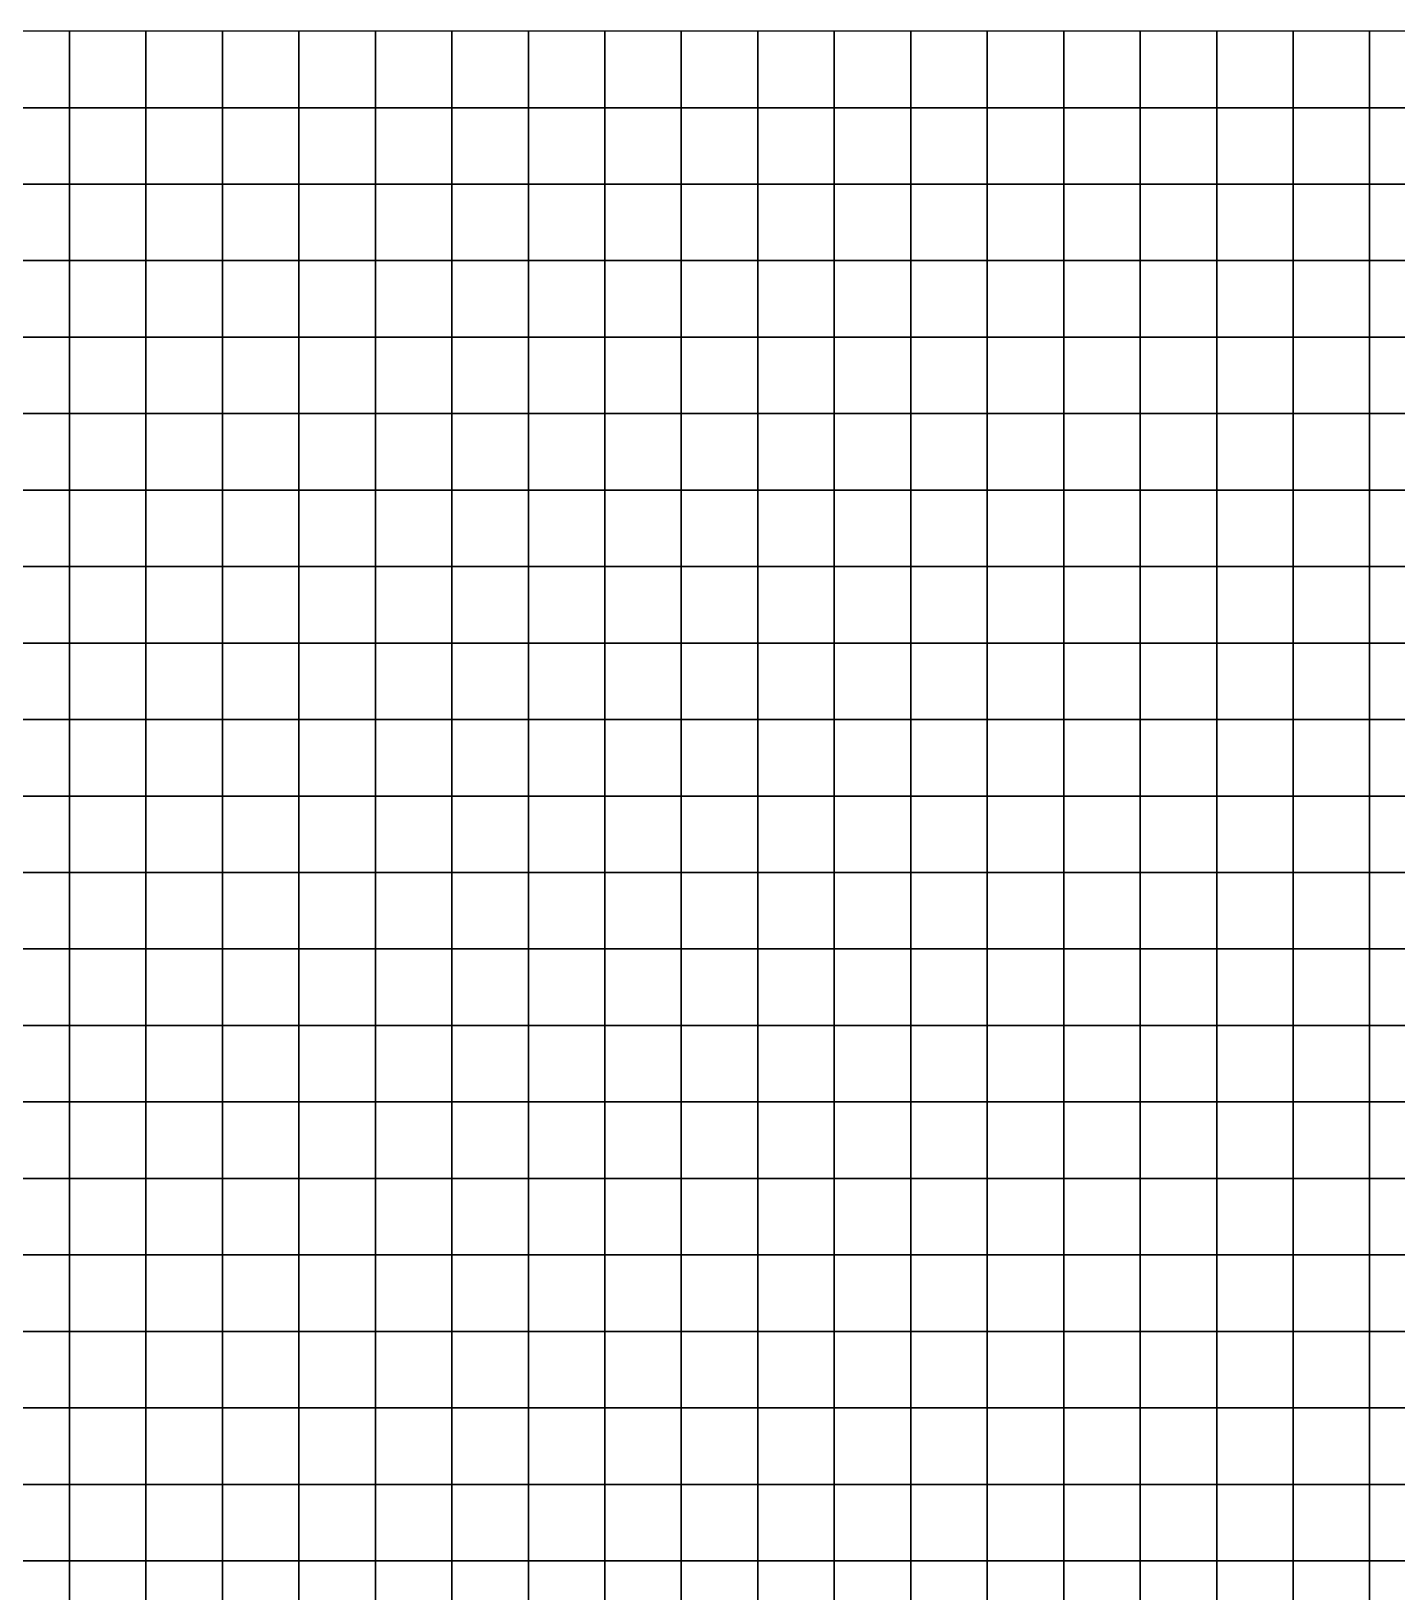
# Model space of a CAD drawing. Header units: metres. Extents: x 0 to 700, y 0 to 800.
# Drawn here: x 345 to 523.5, y 596 to 800 of the extents above; entities that cross this region are included whole.
import ezdxf

# ---------------------------------------------------------------- set-up
doc = ezdxf.new("R2010")
doc.units = ezdxf.units.M

msp = doc.modelspace()

# ---------------------------------------------------------------- linework, layer by layer
at = {"layer": 'C2'}
for points in [[(340, 790, -332), (350, 790, -331.45), (350, 800, -333.58), (340, 800, -333.9)], [(350, 790, -331.45), (360, 790, -330.76), (360, 800, -333.17), (350, 800, -333.58)], [(360, 790, -330.76), (370, 790, -329.85), (370, 800, -332.64), (360, 800, -333.17)], [(370, 790, -329.85), (380, 790, -329.48), (380, 800, -332.41), (370, 800, -332.64)], [(380, 790, -329.48), (390, 790, -329.3), (390, 800, -332.31), (380, 800, -332.41)], [(390, 790, -329.3), (400, 790, -328.68), (400, 800, -331.77), (390, 800, -332.31)], [(400, 790, -328.68), (410, 790, -327.88), (410, 800, -331.11), (400, 800, -331.77)], [(410, 790, -327.88), (420, 790, -326.31), (420, 800, -329.89), (410, 800, -331.11)], [(420, 790, -326.31), (430, 790, -325.95), (430, 800, -329.63), (420, 800, -329.89)], [(430, 790, -325.95), (440, 790, -326.73), (440, 800, -330.22), (430, 800, -329.63)], [(440, 790, -326.73), (450, 790, -327.62), (450, 800, -331.1), (440, 800, -330.22)], [(450, 790, -327.62), (460, 790, -328.19), (460, 800, -331.76), (450, 800, -331.1)], [(460, 790, -328.19), (470, 790, -328.55), (470, 800, -332.22), (460, 800, -331.76)], [(470, 790, -328.55), (480, 790, -329.11), (480, 800, -332.62), (470, 800, -332.22)], [(480, 790, -329.11), (490, 790, -330.81), (490, 800, -333.79), (480, 800, -332.62)], [(490, 790, -330.81), (500, 790, -331.58), (500, 800, -334.22), (490, 800, -333.79)], [(500, 790, -331.58), (510, 790, -331.26), (510, 800, -333.76), (500, 800, -334.22)], [(510, 790, -331.26), (520, 790, -330.32), (520, 800, -332.9), (510, 800, -333.76)], [(520, 790, -330.32), (530, 790, -330.41), (530, 800, -332.89), (520, 800, -332.9)], [(340, 780, -330.03), (350, 780, -329.4), (350, 790, -331.45), (340, 790, -332)], [(350, 780, -329.4), (360, 780, -328.64), (360, 790, -330.76), (350, 790, -331.45)], [(360, 780, -328.64), (370, 780, -327.36), (370, 790, -329.85), (360, 790, -330.76)], [(370, 780, -327.36), (380, 780, -327.02), (380, 790, -329.48), (370, 790, -329.85)], [(380, 780, -327.02), (390, 780, -326.97), (390, 790, -329.3), (380, 790, -329.48)], [(390, 780, -326.97), (400, 780, -326.45), (400, 790, -328.68), (390, 790, -329.3)], [(400, 780, -326.45), (410, 780, -325.71), (410, 790, -327.88), (400, 790, -328.68)], [(410, 780, -325.71), (420, 780, -323.69), (420, 790, -326.31), (410, 790, -327.88)], [(420, 780, -323.69), (430, 780, -323.27), (430, 790, -325.95), (420, 790, -326.31)], [(430, 780, -323.27), (440, 780, -324.29), (440, 790, -326.73), (430, 790, -325.95)], [(440, 780, -324.29), (450, 780, -324.95), (450, 790, -327.62), (440, 790, -326.73)], [(450, 780, -324.95), (460, 780, -325.27), (460, 790, -328.19), (450, 790, -327.62)], [(460, 780, -325.27), (470, 780, -325.44), (470, 790, -328.55), (460, 790, -328.19)], [(470, 780, -325.44), (480, 780, -325.98), (480, 790, -329.11), (470, 790, -328.55)], [(480, 780, -325.98), (490, 780, -328.22), (490, 790, -330.81), (480, 790, -329.11)], [(490, 780, -328.22), (500, 780, -329.13), (500, 790, -331.58), (490, 790, -330.81)], [(500, 780, -329.13), (510, 780, -328.96), (510, 790, -331.26), (500, 790, -331.58)], [(510, 780, -328.96), (520, 780, -328.15), (520, 790, -330.32), (510, 790, -331.26)], [(520, 780, -328.15), (530, 780, -328.39), (530, 790, -330.41), (520, 790, -330.32)], [(340, 770, -327.87), (350, 770, -327.08), (350, 780, -329.4), (340, 780, -330.03)], [(350, 770, -327.08), (360, 770, -326.12), (360, 780, -328.64), (350, 780, -329.4)], [(360, 770, -326.12), (370, 770, -324.51), (370, 780, -327.36), (360, 780, -328.64)], [(370, 770, -324.51), (380, 770, -324.05), (380, 780, -327.02), (370, 780, -327.36)], [(380, 770, -324.05), (390, 770, -323.95), (390, 780, -326.97), (380, 780, -327.02)], [(390, 770, -323.95), (400, 770, -323.4), (400, 780, -326.45), (390, 780, -326.97)], [(400, 770, -323.4), (410, 770, -322.57), (410, 780, -325.71), (400, 780, -326.45)], [(410, 770, -322.57), (420, 770, -320.2), (420, 780, -323.69), (410, 780, -325.71)], [(420, 770, -320.2), (430, 770, -319.71), (430, 780, -323.27), (420, 780, -323.69)], [(430, 770, -319.71), (440, 770, -320.86), (440, 780, -324.29), (430, 780, -323.27)], [(440, 770, -320.86), (450, 770, -321.42), (450, 780, -324.95), (440, 780, -324.29)], [(450, 770, -321.42), (460, 770, -321.59), (460, 780, -325.27), (450, 780, -324.95)], [(460, 770, -321.59), (470, 770, -321.56), (470, 780, -325.44), (460, 780, -325.27)], [(470, 770, -321.56), (480, 770, -322.19), (480, 780, -325.98), (470, 780, -325.44)], [(480, 770, -322.19), (490, 770, -324.9), (490, 780, -328.22), (480, 780, -325.98)], [(490, 770, -324.9), (500, 770, -326.03), (500, 780, -329.13), (490, 780, -328.22)], [(500, 770, -326.03), (510, 770, -325.92), (510, 780, -328.96), (500, 780, -329.13)], [(510, 770, -325.92), (520, 770, -324.96), (520, 780, -328.15), (510, 780, -328.96)], [(520, 770, -324.96), (530, 770, -325.2), (530, 780, -328.39), (520, 780, -328.15)], [(340, 760, -325.46), (350, 760, -324.46), (350, 770, -327.08), (340, 770, -327.87)], [(350, 760, -324.46), (360, 760, -323.25), (360, 770, -326.12), (350, 770, -327.08)], [(360, 760, -323.25), (370, 760, -321.33), (370, 770, -324.51), (360, 770, -326.12)], [(370, 760, -321.33), (380, 760, -320.66), (380, 770, -324.05), (370, 770, -324.51)], [(380, 760, -320.66), (390, 760, -320.34), (390, 770, -323.95), (380, 770, -324.05)], [(390, 760, -320.34), (400, 760, -319.63), (400, 770, -323.4), (390, 770, -323.95)], [(400, 760, -319.63), (410, 760, -318.67), (410, 770, -322.57), (400, 770, -323.4)], [(410, 760, -318.67), (420, 760, -316.09), (420, 770, -320.2), (410, 770, -322.57)], [(420, 760, -316.09), (430, 760, -315.53), (430, 770, -319.71), (420, 770, -320.2)], [(430, 760, -315.53), (440, 760, -316.73), (440, 770, -320.86), (430, 770, -319.71)], [(440, 760, -316.73), (450, 760, -317.24), (450, 770, -321.42), (440, 770, -320.86)], [(450, 760, -317.24), (460, 760, -317.4), (460, 770, -321.59), (450, 770, -321.42)], [(460, 760, -317.4), (470, 760, -317.35), (470, 770, -321.56), (460, 770, -321.59)], [(470, 760, -317.35), (480, 760, -318.14), (480, 770, -322.19), (470, 770, -321.56)], [(480, 760, -318.14), (490, 760, -321.25), (490, 770, -324.9), (480, 770, -322.19)], [(490, 760, -321.25), (500, 760, -322.62), (500, 770, -326.03), (490, 770, -324.9)], [(500, 760, -322.62), (510, 760, -322.57), (510, 770, -325.92), (500, 770, -326.03)], [(510, 760, -322.57), (520, 760, -321.47), (520, 770, -324.96), (510, 770, -325.92)], [(520, 760, -321.47), (530, 760, -321.68), (530, 770, -325.2), (520, 770, -324.96)], [(340, 750, -323.56), (350, 750, -322.53), (350, 760, -324.46), (340, 760, -325.46)], [(350, 750, -322.53), (360, 750, -321.33), (360, 760, -323.25), (350, 760, -324.46)], [(360, 750, -321.33), (370, 750, -319.36), (370, 760, -321.33), (360, 760, -323.25)], [(370, 750, -319.36), (380, 750, -318.61), (380, 760, -320.66), (370, 760, -321.33)], [(380, 750, -318.61), (390, 750, -318.1), (390, 760, -320.34), (380, 760, -320.66)], [(390, 750, -318.1), (400, 750, -317.32), (400, 760, -319.63), (390, 760, -320.34)], [(400, 750, -317.32), (410, 750, -316.43), (410, 760, -318.67), (400, 760, -319.63)], [(410, 750, -316.43), (420, 750, -314.2), (420, 760, -316.09), (410, 760, -318.67)], [(420, 750, -314.2), (430, 750, -313.68), (430, 760, -315.53), (420, 760, -316.09)], [(430, 750, -313.68), (440, 750, -314.81), (440, 760, -316.73), (430, 760, -315.53)], [(440, 750, -314.81), (450, 750, -315.18), (450, 760, -317.24), (440, 760, -316.73)], [(450, 750, -315.18), (460, 750, -315.36), (460, 760, -317.4), (450, 760, -317.24)], [(460, 750, -315.36), (470, 750, -315.47), (470, 760, -317.35), (460, 760, -317.4)], [(470, 750, -315.47), (480, 750, -316.32), (480, 760, -318.14), (470, 760, -317.35)], [(480, 750, -316.32), (490, 750, -319.14), (490, 760, -321.25), (480, 760, -318.14)], [(490, 750, -319.14), (500, 750, -320.45), (500, 760, -322.62), (490, 760, -321.25)], [(500, 750, -320.45), (510, 750, -320.41), (510, 760, -322.57), (500, 760, -322.62)], [(510, 750, -320.41), (520, 750, -319.37), (520, 760, -321.47), (510, 760, -322.57)], [(520, 750, -319.37), (530, 750, -319.5), (530, 760, -321.68), (520, 760, -321.47)], [(340, 740, -322.03), (350, 740, -321.19), (350, 750, -322.53), (340, 750, -323.56)], [(350, 740, -321.19), (360, 740, -320.17), (360, 750, -321.33), (350, 750, -322.53)], [(360, 740, -320.17), (370, 740, -318.44), (370, 750, -319.36), (360, 750, -321.33)], [(370, 740, -318.44), (380, 740, -317.85), (380, 750, -318.61), (370, 750, -319.36)], [(380, 740, -317.85), (390, 740, -317.4), (390, 750, -318.1), (380, 750, -318.61)], [(390, 740, -317.4), (400, 740, -316.78), (400, 750, -317.32), (390, 750, -318.1)], [(400, 740, -316.78), (410, 740, -316.02), (410, 750, -316.43), (400, 750, -317.32)], [(410, 740, -316.02), (420, 740, -314), (420, 750, -314.2), (410, 750, -316.43)], [(420, 740, -314), (430, 740, -313.5), (430, 750, -313.68), (420, 750, -314.2)], [(430, 740, -313.5), (440, 740, -314.36), (440, 750, -314.81), (430, 750, -313.68)], [(440, 740, -314.36), (450, 740, -314.48), (450, 750, -315.18), (440, 750, -314.81)], [(450, 740, -314.48), (460, 740, -314.5), (460, 750, -315.36), (450, 750, -315.18)], [(460, 740, -314.5), (470, 740, -314.55), (470, 750, -315.47), (460, 750, -315.36)], [(470, 740, -314.55), (480, 740, -315.24), (480, 750, -316.32), (470, 750, -315.47)], [(480, 740, -315.24), (490, 740, -317.75), (490, 750, -319.14), (480, 750, -316.32)], [(490, 740, -317.75), (500, 740, -318.85), (500, 750, -320.45), (490, 750, -319.14)], [(500, 740, -318.85), (510, 740, -318.77), (510, 750, -320.41), (500, 750, -320.45)], [(510, 740, -318.77), (520, 740, -317.63), (520, 750, -319.37), (510, 750, -320.41)], [(520, 740, -317.63), (530, 740, -317.6), (530, 750, -319.5), (520, 750, -319.37)], [(340, 730, -320.52), (350, 730, -319.99), (350, 740, -321.19), (340, 740, -322.03)], [(350, 730, -319.99), (360, 730, -319.3), (360, 740, -320.17), (350, 740, -321.19)], [(360, 730, -319.3), (370, 730, -317.84), (370, 740, -318.44), (360, 740, -320.17)], [(370, 730, -317.84), (380, 730, -317.48), (380, 740, -317.85), (370, 740, -318.44)], [(380, 730, -317.48), (390, 730, -317.26), (390, 740, -317.4), (380, 740, -317.85)], [(390, 730, -317.26), (400, 730, -316.89), (400, 740, -316.78), (390, 740, -317.4)], [(400, 730, -316.89), (410, 730, -316.36), (410, 740, -316.02), (400, 740, -316.78)], [(410, 730, -316.36), (420, 730, -314.45), (420, 740, -314), (410, 740, -316.02)], [(420, 730, -314.45), (430, 730, -314.02), (430, 740, -313.5), (420, 740, -314)], [(430, 730, -314.02), (440, 730, -314.74), (440, 740, -314.36), (430, 740, -313.5)], [(440, 730, -314.74), (450, 730, -314.61), (450, 740, -314.48), (440, 740, -314.36)], [(450, 730, -314.61), (460, 730, -314.44), (460, 740, -314.5), (450, 740, -314.48)], [(460, 730, -314.44), (470, 730, -314.31), (470, 740, -314.55), (460, 740, -314.5)], [(470, 730, -314.31), (480, 730, -314.75), (480, 740, -315.24), (470, 740, -314.55)], [(480, 730, -314.75), (490, 730, -316.98), (490, 740, -317.75), (480, 740, -315.24)], [(490, 730, -316.98), (500, 730, -317.8), (500, 740, -318.85), (490, 740, -317.75)], [(500, 730, -317.8), (510, 730, -317.78), (510, 740, -318.77), (500, 740, -318.85)], [(510, 730, -317.78), (520, 730, -316.46), (520, 740, -317.63), (510, 740, -318.77)], [(520, 730, -316.46), (530, 730, -316.43), (530, 740, -317.6), (520, 740, -317.63)], [(340, 720, -318.75), (350, 720, -318.42), (350, 730, -319.99), (340, 730, -320.52)], [(350, 720, -318.42), (360, 720, -317.95), (360, 730, -319.3), (350, 730, -319.99)], [(360, 720, -317.95), (370, 720, -316.76), (370, 730, -317.84), (360, 730, -319.3)], [(370, 720, -316.76), (380, 720, -316.49), (380, 730, -317.48), (370, 730, -317.84)], [(380, 720, -316.49), (390, 720, -316.32), (390, 730, -317.26), (380, 730, -317.48)], [(390, 720, -316.32), (400, 720, -316.01), (400, 730, -316.89), (390, 730, -317.26)], [(400, 720, -316.01), (410, 720, -315.56), (410, 730, -316.36), (400, 730, -316.89)], [(410, 720, -315.56), (420, 720, -313.88), (420, 730, -314.45), (410, 730, -316.36)], [(420, 720, -313.88), (430, 720, -313.52), (430, 730, -314.02), (420, 730, -314.45)], [(430, 720, -313.52), (440, 720, -314.12), (440, 730, -314.74), (430, 730, -314.02)], [(440, 720, -314.12), (450, 720, -313.97), (450, 730, -314.61), (440, 730, -314.74)], [(450, 720, -313.97), (460, 720, -313.88), (460, 730, -314.44), (450, 730, -314.61)], [(460, 720, -313.88), (470, 720, -313.84), (470, 730, -314.31), (460, 730, -314.44)], [(470, 720, -313.84), (480, 720, -314.26), (480, 730, -314.75), (470, 730, -314.31)], [(480, 720, -314.26), (490, 720, -316.21), (490, 730, -316.98), (480, 730, -314.75)], [(490, 720, -316.21), (500, 720, -316.78), (500, 730, -317.8), (490, 730, -316.98)], [(500, 720, -316.78), (510, 720, -316.6), (510, 730, -317.78), (500, 730, -317.8)], [(510, 720, -316.6), (520, 720, -315.1), (520, 730, -316.46), (510, 730, -317.78)], [(520, 720, -315.1), (530, 720, -314.87), (530, 730, -316.43), (520, 730, -316.46)], [(340, 710, -316.96), (350, 710, -316.65), (350, 720, -318.42), (340, 720, -318.75)], [(350, 710, -316.65), (360, 710, -316.19), (360, 720, -317.95), (350, 720, -318.42)], [(360, 710, -316.19), (370, 710, -315.28), (370, 720, -316.76), (360, 720, -317.95)], [(370, 710, -315.28), (380, 710, -314.91), (380, 720, -316.49), (370, 720, -316.76)], [(380, 710, -314.91), (390, 710, -314.54), (390, 720, -316.32), (380, 720, -316.49)], [(390, 710, -314.54), (400, 710, -314.07), (400, 720, -316.01), (390, 720, -316.32)], [(400, 710, -314.07), (410, 710, -313.51), (410, 720, -315.56), (400, 720, -316.01)], [(410, 710, -313.51), (420, 710, -312.17), (420, 720, -313.88), (410, 720, -315.56)], [(420, 710, -312.17), (430, 710, -311.82), (430, 720, -313.52), (420, 720, -313.88)], [(430, 710, -311.82), (440, 710, -312.19), (440, 720, -314.12), (430, 720, -313.52)], [(440, 710, -312.19), (450, 710, -312.24), (450, 720, -313.97), (440, 720, -314.12)], [(450, 710, -312.24), (460, 710, -312.43), (460, 720, -313.88), (450, 720, -313.97)], [(460, 710, -312.43), (470, 710, -312.61), (470, 720, -313.84), (460, 720, -313.88)], [(470, 710, -312.61), (480, 710, -313.21), (480, 720, -314.26), (470, 720, -313.84)], [(480, 710, -313.21), (490, 710, -314.79), (490, 720, -316.21), (480, 720, -314.26)], [(490, 710, -314.79), (500, 710, -315.26), (500, 720, -316.78), (490, 720, -316.21)], [(500, 710, -315.26), (510, 710, -314.89), (510, 720, -316.6), (500, 720, -316.78)], [(510, 710, -314.89), (520, 710, -313.02), (520, 720, -315.1), (510, 720, -316.6)], [(520, 710, -313.02), (530, 710, -312.46), (530, 720, -314.87), (520, 720, -315.1)], [(340, 700, -315.61), (350, 700, -315.34), (350, 710, -316.65), (340, 710, -316.96)], [(350, 700, -315.34), (360, 700, -314.98), (360, 710, -316.19), (350, 710, -316.65)], [(360, 700, -314.98), (370, 700, -314.28), (370, 710, -315.28), (360, 710, -316.19)], [(370, 700, -314.28), (380, 700, -313.89), (380, 710, -314.91), (370, 710, -315.28)], [(380, 700, -313.89), (390, 700, -313.51), (390, 710, -314.54), (380, 710, -314.91)], [(390, 700, -313.51), (400, 700, -312.98), (400, 710, -314.07), (390, 710, -314.54)], [(400, 700, -312.98), (410, 700, -312.41), (410, 710, -313.51), (400, 710, -314.07)], [(410, 700, -312.41), (420, 700, -311.31), (420, 710, -312.17), (410, 710, -313.51)], [(420, 700, -311.31), (430, 700, -310.93), (430, 710, -311.82), (420, 710, -312.17)], [(430, 700, -310.93), (440, 700, -311.13), (440, 710, -312.19), (430, 710, -311.82)], [(440, 700, -311.13), (450, 700, -311.22), (450, 710, -312.24), (440, 710, -312.19)], [(450, 700, -311.22), (460, 700, -311.55), (460, 710, -312.43), (450, 710, -312.24)], [(460, 700, -311.55), (470, 700, -311.94), (470, 710, -312.61), (460, 710, -312.43)], [(470, 700, -311.94), (480, 700, -312.5), (480, 710, -313.21), (470, 710, -312.61)], [(480, 700, -312.5), (490, 700, -313.67), (490, 710, -314.79), (480, 710, -313.21)], [(490, 700, -313.67), (500, 700, -313.91), (500, 710, -315.26), (490, 710, -314.79)], [(500, 700, -313.91), (510, 700, -313.36), (510, 710, -314.89), (500, 710, -315.26)], [(510, 700, -313.36), (520, 700, -311.45), (520, 710, -313.02), (510, 710, -314.89)], [(520, 700, -311.45), (530, 700, -310.6), (530, 710, -312.46), (520, 710, -313.02)], [(340, 690, -315.04), (350, 690, -314.82), (350, 700, -315.34), (340, 700, -315.61)], [(350, 690, -314.82), (360, 690, -314.49), (360, 700, -314.98), (350, 700, -315.34)], [(360, 690, -314.49), (370, 690, -313.83), (370, 700, -314.28), (360, 700, -314.98)], [(370, 690, -313.83), (380, 690, -313.47), (380, 700, -313.89), (370, 700, -314.28)], [(380, 690, -313.47), (390, 690, -313.33), (390, 700, -313.51), (380, 700, -313.89)], [(390, 690, -313.33), (400, 690, -312.87), (400, 700, -312.98), (390, 700, -313.51)], [(400, 690, -312.87), (410, 690, -312.3), (410, 700, -312.41), (400, 700, -312.98)], [(410, 690, -312.3), (420, 690, -311.23), (420, 700, -311.31), (410, 700, -312.41)], [(420, 690, -311.23), (430, 690, -310.76), (430, 700, -310.93), (420, 700, -311.31)], [(430, 690, -310.76), (440, 690, -310.83), (440, 700, -311.13), (430, 700, -310.93)], [(440, 690, -310.83), (450, 690, -310.86), (450, 700, -311.22), (440, 700, -311.13)], [(450, 690, -310.86), (460, 690, -311.09), (460, 700, -311.55), (450, 700, -311.22)], [(460, 690, -311.09), (470, 690, -311.36), (470, 700, -311.94), (460, 700, -311.55)], [(470, 690, -311.36), (480, 690, -311.63), (480, 700, -312.5), (470, 700, -311.94)], [(480, 690, -311.63), (490, 690, -312.33), (490, 700, -313.67), (480, 700, -312.5)], [(490, 690, -312.33), (500, 690, -312.18), (500, 700, -313.91), (490, 700, -313.67)], [(500, 690, -312.18), (510, 690, -311.4), (510, 700, -313.36), (500, 700, -313.91)], [(510, 690, -311.4), (520, 690, -309.48), (520, 700, -311.45), (510, 700, -313.36)], [(520, 690, -309.48), (530, 690, -308.31), (530, 700, -310.6), (520, 700, -311.45)], [(340, 680, -315.67), (350, 680, -315.27), (350, 690, -314.82), (340, 690, -315.04)], [(350, 680, -315.27), (360, 680, -314.77), (360, 690, -314.49), (350, 690, -314.82)], [(360, 680, -314.77), (370, 680, -314), (370, 690, -313.83), (360, 690, -314.49)], [(370, 680, -314), (380, 680, -313.6), (380, 690, -313.47), (370, 690, -313.83)], [(380, 680, -313.6), (390, 680, -313.79), (390, 690, -313.33), (380, 690, -313.47)], [(390, 680, -313.79), (400, 680, -313.32), (400, 690, -312.87), (390, 690, -313.33)], [(400, 680, -313.32), (410, 680, -312.75), (410, 690, -312.3), (400, 690, -312.87)], [(410, 680, -312.75), (420, 680, -311.61), (420, 690, -311.23), (410, 690, -312.3)], [(420, 680, -311.61), (430, 680, -311.07), (430, 690, -310.76), (420, 690, -311.23)], [(430, 680, -311.07), (440, 680, -311.02), (440, 690, -310.83), (430, 690, -310.76)], [(440, 680, -311.02), (450, 680, -310.87), (450, 690, -310.86), (440, 690, -310.83)], [(450, 680, -310.87), (460, 680, -310.81), (460, 690, -311.09), (450, 690, -310.86)], [(460, 680, -310.81), (470, 680, -310.72), (470, 690, -311.36), (460, 690, -311.09)], [(470, 680, -310.72), (480, 680, -310.46), (480, 690, -311.63), (470, 690, -311.36)], [(480, 680, -310.46), (490, 680, -310.57), (490, 690, -312.33), (480, 690, -311.63)], [(490, 680, -310.57), (500, 680, -309.86), (500, 690, -312.18), (490, 690, -312.33)], [(500, 680, -309.86), (510, 680, -308.62), (510, 690, -311.4), (500, 690, -312.18)], [(510, 680, -308.62), (520, 680, -306.88), (520, 690, -309.48), (510, 690, -311.4)], [(520, 680, -306.88), (530, 680, -305.35), (530, 690, -308.31), (520, 690, -309.48)], [(340, 670, -315.38), (350, 670, -314.91), (350, 680, -315.27), (340, 680, -315.67)], [(350, 670, -314.91), (360, 670, -314.34), (360, 680, -314.77), (350, 680, -315.27)], [(360, 670, -314.34), (370, 670, -313.44), (370, 680, -314), (360, 680, -314.77)], [(370, 670, -313.44), (380, 670, -312.98), (380, 680, -313.6), (370, 680, -314)], [(380, 670, -312.98), (390, 670, -313.41), (390, 680, -313.79), (380, 680, -313.6)], [(390, 670, -313.41), (400, 670, -313), (400, 680, -313.32), (390, 680, -313.79)], [(400, 670, -313), (410, 670, -312.46), (410, 680, -312.75), (400, 680, -313.32)], [(410, 670, -312.46), (420, 670, -311.33), (420, 680, -311.61), (410, 680, -312.75)], [(420, 670, -311.33), (430, 670, -310.72), (430, 680, -311.07), (420, 680, -311.61)], [(430, 670, -310.72), (440, 670, -310.58), (440, 680, -311.02), (430, 680, -311.07)], [(440, 670, -310.58), (450, 670, -310.24), (450, 680, -310.87), (440, 680, -311.02)], [(450, 670, -310.24), (460, 670, -309.92), (460, 680, -310.81), (450, 680, -310.87)], [(460, 670, -309.92), (470, 670, -309.49), (470, 680, -310.72), (460, 680, -310.81)], [(470, 670, -309.49), (480, 670, -308.76), (480, 680, -310.46), (470, 680, -310.72)], [(480, 670, -308.76), (490, 670, -308.36), (490, 680, -310.57), (480, 680, -310.46)], [(490, 670, -308.36), (500, 670, -307.32), (500, 680, -309.86), (490, 680, -310.57)], [(500, 670, -307.32), (510, 670, -305.98), (510, 680, -308.62), (500, 680, -309.86)], [(510, 670, -305.98), (520, 670, -304.56), (520, 680, -306.88), (510, 680, -308.62)], [(520, 670, -304.56), (530, 670, -303.01), (530, 680, -305.35), (520, 680, -306.88)], [(340, 660, -314.57), (350, 660, -313.99), (350, 670, -314.91), (340, 670, -315.38)], [(350, 660, -313.99), (360, 660, -313.33), (360, 670, -314.34), (350, 670, -314.91)], [(360, 660, -313.33), (370, 660, -312.4), (370, 670, -313.44), (360, 670, -314.34)], [(370, 660, -312.4), (380, 660, -311.9), (380, 670, -312.98), (370, 670, -313.44)], [(380, 660, -311.9), (390, 660, -312.41), (390, 670, -313.41), (380, 670, -312.98)], [(390, 660, -312.41), (400, 660, -311.99), (400, 670, -313), (390, 670, -313.41)], [(400, 660, -311.99), (410, 660, -311.45), (410, 670, -312.46), (400, 670, -313)], [(410, 660, -311.45), (420, 660, -310.46), (420, 670, -311.33), (410, 670, -312.46)], [(420, 660, -310.46), (430, 660, -309.77), (430, 670, -310.72), (420, 670, -311.33)], [(430, 660, -309.77), (440, 660, -309.44), (440, 670, -310.58), (430, 670, -310.72)], [(440, 660, -309.44), (450, 660, -308.91), (450, 670, -310.24), (440, 670, -310.58)], [(450, 660, -308.91), (460, 660, -308.34), (460, 670, -309.92), (450, 670, -310.24)], [(460, 660, -308.34), (470, 660, -307.64), (470, 670, -309.49), (460, 670, -309.92)], [(470, 660, -307.64), (480, 660, -306.59), (480, 670, -308.76), (470, 670, -309.49)], [(480, 660, -306.59), (490, 660, -305.75), (490, 670, -308.36), (480, 670, -308.76)], [(490, 660, -305.75), (500, 660, -304.52), (500, 670, -307.32), (490, 670, -308.36)], [(500, 660, -304.52), (510, 660, -303.06), (510, 670, -305.98), (500, 670, -307.32)], [(510, 660, -303.06), (520, 660, -302.07), (520, 670, -304.56), (510, 670, -305.98)], [(520, 660, -302.07), (530, 660, -300.5), (530, 670, -303.01), (520, 670, -304.56)], [(340, 650, -313.84), (350, 650, -313.18), (350, 660, -313.99), (340, 660, -314.57)], [(350, 650, -313.18), (360, 650, -312.47), (360, 660, -313.33), (350, 660, -313.99)], [(360, 650, -312.47), (370, 650, -311.48), (370, 660, -312.4), (360, 660, -313.33)], [(370, 650, -311.48), (380, 650, -310.93), (380, 660, -311.9), (370, 660, -312.4)], [(380, 650, -310.93), (390, 650, -311.45), (390, 660, -312.41), (380, 660, -311.9)], [(390, 650, -311.45), (400, 650, -311.05), (400, 660, -311.99), (390, 660, -312.41)], [(400, 650, -311.05), (410, 650, -310.57), (410, 660, -311.45), (400, 660, -311.99)], [(410, 650, -310.57), (420, 650, -309.72), (420, 660, -310.46), (410, 660, -311.45)], [(420, 650, -309.72), (430, 650, -308.97), (430, 660, -309.77), (420, 660, -310.46)], [(430, 650, -308.97), (440, 650, -308.53), (440, 660, -309.44), (430, 660, -309.77)], [(440, 650, -308.53), (450, 650, -307.78), (450, 660, -308.91), (440, 660, -309.44)], [(450, 650, -307.78), (460, 650, -306.93), (460, 660, -308.34), (450, 660, -308.91)], [(460, 650, -306.93), (470, 650, -305.89), (470, 660, -307.64), (460, 660, -308.34)], [(470, 650, -305.89), (480, 650, -304.43), (480, 660, -306.59), (470, 660, -307.64)], [(480, 650, -304.43), (490, 650, -303.17), (490, 660, -305.75), (480, 660, -306.59)], [(490, 650, -303.17), (500, 650, -301.8), (500, 660, -304.52), (490, 660, -305.75)], [(500, 650, -301.8), (510, 650, -300.39), (510, 660, -303.06), (500, 660, -304.52)], [(510, 650, -300.39), (520, 650, -299.82), (520, 660, -302.07), (510, 660, -303.06)], [(520, 650, -299.82), (530, 650, -298.47), (530, 660, -300.5), (520, 660, -302.07)], [(340, 640, -313.76), (350, 640, -313.02), (350, 650, -313.18), (340, 650, -313.84)], [(350, 640, -313.02), (360, 640, -312.17), (360, 650, -312.47), (350, 650, -313.18)], [(360, 640, -312.17), (370, 640, -310.9), (370, 650, -311.48), (360, 650, -312.47)], [(370, 640, -310.9), (380, 640, -310.22), (380, 650, -310.93), (370, 650, -311.48)], [(380, 640, -310.22), (390, 640, -310.82), (390, 650, -311.45), (380, 650, -310.93)], [(390, 640, -310.82), (400, 640, -310.43), (400, 650, -311.05), (390, 650, -311.45)], [(400, 640, -310.43), (410, 640, -309.95), (410, 650, -310.57), (400, 650, -311.05)], [(410, 640, -309.95), (420, 640, -309.13), (420, 650, -309.72), (410, 650, -310.57)], [(420, 640, -309.13), (430, 640, -308.32), (430, 650, -308.97), (420, 650, -309.72)], [(430, 640, -308.32), (440, 640, -307.87), (440, 650, -308.53), (430, 650, -308.97)], [(440, 640, -307.87), (450, 640, -306.92), (450, 650, -307.78), (440, 650, -308.53)], [(450, 640, -306.92), (460, 640, -305.74), (460, 650, -306.93), (450, 650, -307.78)], [(460, 640, -305.74), (470, 640, -304.17), (470, 650, -305.89), (460, 650, -306.93)], [(470, 640, -304.17), (480, 640, -302.26), (480, 650, -304.43), (470, 650, -305.89)], [(480, 640, -302.26), (490, 640, -300.55), (490, 650, -303.17), (480, 650, -304.43)], [(490, 640, -300.55), (500, 640, -298.96), (500, 650, -301.8), (490, 650, -303.17)], [(500, 640, -298.96), (510, 640, -297.55), (510, 650, -300.39), (500, 650, -301.8)], [(510, 640, -297.55), (520, 640, -297.38), (520, 650, -299.82), (510, 650, -300.39)], [(520, 640, -297.38), (530, 640, -296.2), (530, 650, -298.47), (520, 650, -299.82)], [(340, 630, -314.13), (350, 630, -313.3), (350, 640, -313.02), (340, 640, -313.76)], [(350, 630, -313.3), (360, 630, -312.36), (360, 640, -312.17), (350, 640, -313.02)], [(360, 630, -312.36), (370, 630, -310.71), (370, 640, -310.9), (360, 640, -312.17)], [(370, 630, -310.71), (380, 630, -309.99), (380, 640, -310.22), (370, 640, -310.9)], [(380, 630, -309.99), (390, 630, -310.67), (390, 640, -310.82), (380, 640, -310.22)], [(390, 630, -310.67), (400, 630, -310.23), (400, 640, -310.43), (390, 640, -310.82)], [(400, 630, -310.23), (410, 630, -309.73), (410, 640, -309.95), (400, 640, -310.43)], [(410, 630, -309.73), (420, 630, -308.81), (420, 640, -309.13), (410, 640, -309.95)], [(420, 630, -308.81), (430, 630, -307.85), (430, 640, -308.32), (420, 640, -309.13)], [(430, 630, -307.85), (440, 630, -307.44), (440, 640, -307.87), (430, 640, -308.32)], [(440, 630, -307.44), (450, 630, -306.16), (450, 640, -306.92), (440, 640, -307.87)], [(450, 630, -306.16), (460, 630, -304.69), (460, 640, -305.74), (450, 640, -306.92)], [(460, 630, -304.69), (470, 630, -302.62), (470, 640, -304.17), (460, 640, -305.74)], [(470, 630, -302.62), (480, 630, -300.34), (480, 640, -302.26), (470, 640, -304.17)], [(480, 630, -300.34), (490, 630, -298.34), (490, 640, -300.55), (480, 640, -302.26)], [(490, 630, -298.34), (500, 630, -296.46), (500, 640, -298.96), (490, 640, -300.55)], [(500, 630, -296.46), (510, 630, -294.89), (510, 640, -297.55), (500, 640, -298.96)], [(510, 630, -294.89), (520, 630, -295.09), (520, 640, -297.38), (510, 640, -297.55)], [(520, 630, -295.09), (530, 630, -293.92), (530, 640, -296.2), (520, 640, -297.38)], [(340, 620, -313.33), (350, 620, -312.4), (350, 630, -313.3), (340, 630, -314.13)], [(350, 620, -312.4), (360, 620, -311.36), (360, 630, -312.36), (350, 630, -313.3)], [(360, 620, -311.36), (370, 620, -309.6), (370, 630, -310.71), (360, 630, -312.36)], [(370, 620, -309.6), (380, 620, -308.79), (380, 630, -309.99), (370, 630, -310.71)], [(380, 620, -308.79), (390, 620, -309.36), (390, 630, -310.67), (380, 630, -309.99)], [(390, 620, -309.36), (400, 620, -308.91), (400, 630, -310.23), (390, 630, -310.67)], [(400, 620, -308.91), (410, 620, -308.45), (410, 630, -309.73), (400, 630, -310.23)], [(410, 620, -308.45), (420, 620, -307.61), (420, 630, -308.81), (410, 630, -309.73)], [(420, 620, -307.61), (430, 620, -306.72), (430, 630, -307.85), (420, 630, -308.81)], [(430, 620, -306.72), (440, 620, -306.37), (440, 630, -307.44), (430, 630, -307.85)], [(440, 620, -306.37), (450, 620, -304.99), (450, 630, -306.16), (440, 630, -307.44)], [(450, 620, -304.99), (460, 620, -303.32), (460, 630, -304.69), (450, 630, -306.16)], [(460, 620, -303.32), (470, 620, -300.94), (470, 630, -302.62), (460, 630, -304.69)], [(470, 620, -300.94), (480, 620, -298.44), (480, 630, -300.34), (470, 630, -302.62)], [(480, 620, -298.44), (490, 620, -296.29), (490, 630, -298.34), (480, 630, -300.34)], [(490, 620, -296.29), (500, 620, -294.42), (500, 630, -296.46), (490, 630, -298.34)], [(500, 620, -294.42), (510, 620, -293.02), (510, 630, -294.89), (500, 630, -296.46)], [(510, 620, -293.02), (520, 620, -293.59), (520, 630, -295.09), (510, 630, -294.89)], [(520, 620, -293.59), (530, 620, -292.82), (530, 630, -293.92), (520, 630, -295.09)], [(340, 610, -311.06), (350, 610, -310.21), (350, 620, -312.4), (340, 620, -313.33)], [(350, 610, -310.21), (360, 610, -309.24), (360, 620, -311.36), (350, 620, -312.4)], [(360, 610, -309.24), (370, 610, -307.5), (370, 620, -309.6), (360, 620, -311.36)], [(370, 610, -307.5), (380, 610, -306.68), (380, 620, -308.79), (370, 620, -309.6)], [(380, 610, -306.68), (390, 610, -306.98), (390, 620, -309.36), (380, 620, -308.79)], [(390, 610, -306.98), (400, 610, -306.63), (400, 620, -308.91), (390, 620, -309.36)], [(400, 610, -306.63), (410, 610, -306.3), (410, 620, -308.45), (400, 620, -308.91)], [(410, 610, -306.3), (420, 610, -305.71), (420, 620, -307.61), (410, 620, -308.45)], [(420, 610, -305.71), (430, 610, -304.95), (430, 620, -306.72), (420, 620, -307.61)], [(430, 610, -304.95), (440, 610, -304.71), (440, 620, -306.37), (430, 620, -306.72)], [(440, 610, -304.71), (450, 610, -303.38), (450, 620, -304.99), (440, 620, -306.37)], [(450, 610, -303.38), (460, 610, -301.71), (460, 620, -303.32), (450, 620, -304.99)], [(460, 610, -301.71), (470, 610, -299.26), (470, 620, -300.94), (460, 620, -303.32)], [(470, 610, -299.26), (480, 610, -296.84), (480, 620, -298.44), (470, 620, -300.94)], [(480, 610, -296.84), (490, 610, -294.78), (490, 620, -296.29), (480, 620, -298.44)], [(490, 610, -294.78), (500, 610, -293.22), (500, 620, -294.42), (490, 620, -296.29)], [(500, 610, -293.22), (510, 610, -292.32), (510, 620, -293.02), (500, 620, -294.42)], [(510, 610, -292.32), (520, 610, -293.14), (520, 620, -293.59), (510, 620, -293.02)], [(520, 610, -293.14), (530, 610, -293), (530, 620, -292.82), (520, 620, -293.59)], [(340, 600, -309.51), (350, 600, -308.54), (350, 610, -310.21), (340, 610, -311.06)], [(350, 600, -308.54), (360, 600, -307.49), (360, 610, -309.24), (350, 610, -310.21)], [(360, 600, -307.49), (370, 600, -305.7), (370, 610, -307.5), (360, 610, -309.24)], [(370, 600, -305.7), (380, 600, -304.85), (380, 610, -306.68), (370, 610, -307.5)], [(380, 600, -304.85), (390, 600, -304.89), (390, 610, -306.98), (380, 610, -306.68)], [(390, 600, -304.89), (400, 600, -304.55), (400, 610, -306.63), (390, 610, -306.98)], [(400, 600, -304.55), (410, 600, -304.32), (410, 610, -306.3), (400, 610, -306.63)], [(410, 600, -304.32), (420, 600, -303.96), (420, 610, -305.71), (410, 610, -306.3)], [(420, 600, -303.96), (430, 600, -303.45), (430, 610, -304.95), (420, 610, -305.71)], [(430, 600, -303.45), (440, 600, -303.4), (440, 610, -304.71), (430, 610, -304.95)], [(440, 600, -303.4), (450, 600, -302.2), (450, 610, -303.38), (440, 610, -304.71)], [(450, 600, -302.2), (460, 600, -300.63), (460, 610, -301.71), (450, 610, -303.38)], [(460, 600, -300.63), (470, 600, -298.17), (470, 610, -299.26), (460, 610, -301.71)], [(470, 600, -298.17), (480, 600, -295.95), (480, 610, -296.84), (470, 610, -299.26)], [(480, 600, -295.95), (490, 600, -294.1), (490, 610, -294.78), (480, 610, -296.84)], [(490, 600, -294.1), (500, 600, -292.76), (500, 610, -293.22), (490, 610, -294.78)], [(500, 600, -292.76), (510, 600, -292.14), (510, 610, -292.32), (500, 610, -293.22)], [(510, 600, -292.14), (520, 600, -293.07), (520, 610, -293.14), (510, 610, -292.32)], [(520, 600, -293.07), (530, 600, -293.36), (530, 610, -293), (520, 610, -293.14)], [(340, 590, -308.41), (350, 590, -307.3), (350, 600, -308.54), (340, 600, -309.51)], [(350, 590, -307.3), (360, 590, -306.1), (360, 600, -307.49), (350, 600, -308.54)], [(360, 590, -306.1), (370, 590, -304.18), (370, 600, -305.7), (360, 600, -307.49)], [(370, 590, -304.18), (380, 590, -303.3), (380, 600, -304.85), (370, 600, -305.7)], [(380, 590, -303.3), (390, 590, -303.21), (390, 600, -304.89), (380, 600, -304.85)], [(390, 590, -303.21), (400, 590, -302.91), (400, 600, -304.55), (390, 600, -304.89)], [(400, 590, -302.91), (410, 590, -302.77), (410, 600, -304.32), (400, 600, -304.55)], [(410, 590, -302.77), (420, 590, -302.48), (420, 600, -303.96), (410, 600, -304.32)], [(420, 590, -302.48), (430, 590, -302.31), (430, 600, -303.45), (420, 600, -303.96)], [(430, 590, -302.31), (440, 590, -302.62), (440, 600, -303.4), (430, 600, -303.45)], [(440, 590, -302.62), (450, 590, -301.69), (450, 600, -302.2), (440, 600, -303.4)], [(450, 590, -301.69), (460, 590, -300.3), (460, 600, -300.63), (450, 600, -302.2)], [(460, 590, -300.3), (470, 590, -297.78), (470, 600, -298.17), (460, 600, -300.63)], [(470, 590, -297.78), (480, 590, -295.85), (480, 600, -295.95), (470, 600, -298.17)], [(480, 590, -295.85), (490, 590, -294.41), (490, 600, -294.1), (480, 600, -295.95)], [(490, 590, -294.41), (500, 590, -293.3), (500, 600, -292.76), (490, 600, -294.1)], [(500, 590, -293.3), (510, 590, -292.83), (510, 600, -292.14), (500, 600, -292.76)], [(510, 590, -292.83), (520, 590, -293.69), (520, 600, -293.07), (510, 600, -292.14)], [(520, 590, -293.69), (530, 590, -294.17), (530, 600, -293.36), (520, 600, -293.07)]]:
    msp.add_3dface(points, dxfattribs=at)

doc.saveas('drawing.dxf')
